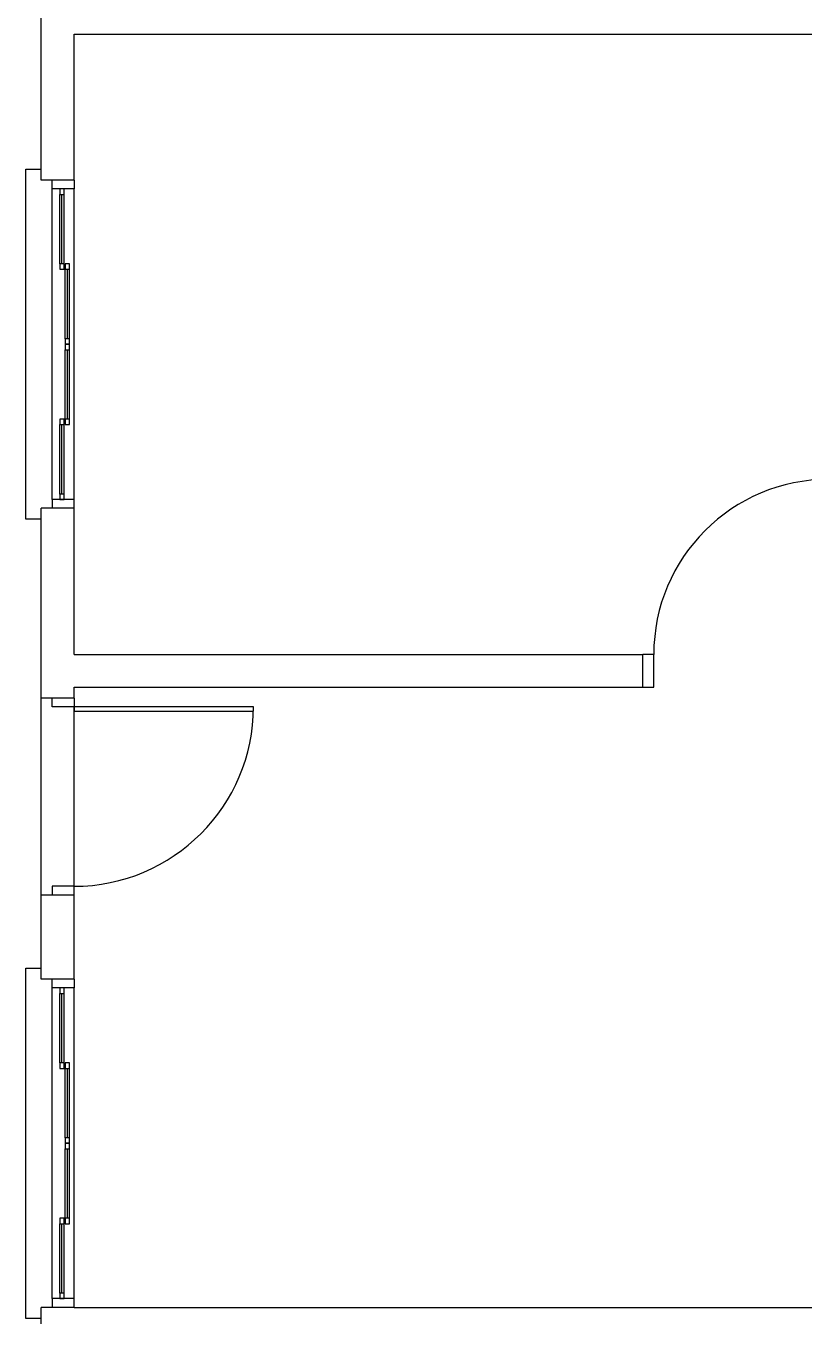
# Model space of a CAD drawing. Extents: x 241 to 398, y 106 to 179.
# Drawn here: x 247.13 to 250.68, y 126.91 to 132.83 of the extents above; entities that cross this region are included whole.
import ezdxf

# ---------------------------------------------------------------- set-up
doc = ezdxf.new("R2010")
doc.units = 0
doc.layers.add('ALVVISTA', color=8, linetype='CONTINUOUS')

msp = doc.modelspace()

# ---------------------------------------------------------------- linework, layer by layer
at = {"layer": 'ALVVISTA'}
for p, q in [((247.1952, 132.1294, -3.35), (247.1952, 132.8719, -3.35)), ((247.3452, 132.1294, -3.35), (247.3452, 132.7969, -3.35)), ((247.3452, 132.7969, -3.35), (250.8952, 132.7969, -3.35)), ((247.1252, 130.5794, -3.35), (247.1252, 132.1794, -3.35)), ((247.1252, 132.1794, -3.35), (247.1952, 132.1794, -3.35)), ((247.3452, 132.1294, -3.35), (247.1952, 132.1294, -3.35)), ((247.2452, 132.0894, -3.35), (247.2452, 132.1294, -3.35)), ((247.2452, 130.6694, -3.35), (247.2452, 132.0894, -3.35)), ((247.3452, 132.0894, -3.35), (247.2452, 132.0894, -3.35)), ((247.2802, 132.0894, -3.35), (247.2802, 132.0644, -3.35)), ((247.3002, 132.0894, -3.35), (247.2802, 132.0894, -3.35)), ((247.3002, 132.0644, -3.35), (247.3002, 132.0894, -3.35)), ((247.3452, 132.1294, -3.35), (247.3452, 132.0894, -3.35)), ((247.3452, 130.6694, -3.35), (247.3452, 132.0894, -3.35)), ((247.2802, 131.7469, -3.35), (247.2802, 132.0644, -3.35)), ((247.2802, 132.0644, -3.35), (247.3002, 132.0644, -3.35)), ((247.2902, 131.7469, -3.35), (247.2902, 132.0644, -3.35)), ((247.3002, 131.7469, -3.35), (247.3002, 132.0644, -3.35)), ((247.3002, 131.7469, -3.35), (247.2802, 131.7469, -3.35)), ((247.2802, 131.7469, -3.35), (247.2802, 131.7219, -3.35)), ((247.2802, 131.7219, -3.35), (247.3002, 131.7219, -3.35)), ((247.3002, 131.7219, -3.35), (247.3002, 131.7469, -3.35)), ((247.3052, 131.7469, -3.35), (247.3052, 131.7219, -3.35)), ((247.3252, 131.7469, -3.35), (247.3052, 131.7469, -3.35)), ((247.3052, 131.4044, -3.35), (247.3052, 131.7219, -3.35)), ((247.3052, 131.7219, -3.35), (247.3252, 131.7219, -3.35)), ((247.3152, 131.4044, -3.35), (247.3152, 131.7219, -3.35)), ((247.3252, 131.7219, -3.35), (247.3252, 131.7469, -3.35)), ((247.3252, 131.4044, -3.35), (247.3252, 131.7219, -3.35)), ((247.3252, 131.4044, -3.35), (247.3052, 131.4044, -3.35)), ((247.3052, 131.4044, -3.35), (247.3052, 131.3794, -3.35)), ((247.3052, 131.3794, -3.35), (247.3252, 131.3794, -3.35)), ((247.3052, 131.3794, -3.35), (247.3052, 131.3544, -3.35)), ((247.3252, 131.3794, -3.35), (247.3052, 131.3794, -3.35)), ((247.3252, 131.3794, -3.35), (247.3252, 131.4044, -3.35)), ((247.3252, 131.3544, -3.35), (247.3252, 131.3794, -3.35)), ((247.3052, 131.0369, -3.35), (247.3052, 131.3544, -3.35)), ((247.3052, 131.3544, -3.35), (247.3252, 131.3544, -3.35)), ((247.3152, 131.0369, -3.35), (247.3152, 131.3544, -3.35)), ((247.3252, 131.0369, -3.35), (247.3252, 131.3544, -3.35)), ((247.2802, 131.0369, -3.35), (247.2802, 131.0119, -3.35)), ((247.3002, 131.0369, -3.35), (247.2802, 131.0369, -3.35)), ((247.2802, 130.6944, -3.35), (247.2802, 131.0119, -3.35)), ((247.2802, 131.0119, -3.35), (247.3002, 131.0119, -3.35)), ((247.2902, 130.6944, -3.35), (247.2902, 131.0119, -3.35)), ((247.3002, 131.0119, -3.35), (247.3002, 131.0369, -3.35)), ((247.3002, 130.6944, -3.35), (247.3002, 131.0119, -3.35)), ((247.3252, 131.0369, -3.35), (247.3052, 131.0369, -3.35)), ((247.3052, 131.0369, -3.35), (247.3052, 131.0119, -3.35)), ((247.3052, 131.0119, -3.35), (247.3252, 131.0119, -3.35)), ((247.3252, 131.0119, -3.35), (247.3252, 131.0369, -3.35)), ((247.3452, 130.6694, -3.35), (247.2452, 130.6694, -3.35)), ((247.2452, 130.6694, -3.35), (247.2452, 130.6294, -3.35)), ((247.3002, 130.6944, -3.35), (247.2802, 130.6944, -3.35)), ((247.2802, 130.6944, -3.35), (247.2802, 130.6694, -3.35)), ((247.2802, 130.6694, -3.35), (247.3002, 130.6694, -3.35)), ((247.3002, 130.6694, -3.35), (247.3002, 130.6944, -3.35)), ((247.3452, 130.6294, -3.35), (247.3452, 130.6694, -3.35)), ((247.1952, 129.8869, -3.35), (247.1952, 130.6294, -3.35)), ((247.3452, 130.6294, -3.35), (247.1952, 130.6294, -3.35)), ((247.3452, 129.9619, -3.35), (247.3452, 130.6294, -3.35)), ((247.1952, 130.5794, -3.35), (247.1252, 130.5794, -3.35)), ((247.3452, 129.9619, -3.35), (249.9452, 129.9619, -3.35)), ((249.9452, 129.8119, -3.35), (249.9452, 129.9619, -3.35)), ((249.9952, 129.9619, -3.35), (249.9452, 129.9619, -3.35)), ((249.9952, 129.8119, -3.35), (249.9952, 129.9619, -3.35)), ((247.1952, 129.7619, -3.35), (247.1952, 129.8869, -3.35)), ((247.3452, 129.8119, -3.35), (249.9452, 129.8119, -3.35)), ((247.3452, 129.7619, -3.35), (247.3452, 129.8119, -3.35)), ((249.9452, 129.8119, -3.35), (249.9952, 129.8119, -3.35)), ((247.3452, 129.7619, -3.35), (247.1952, 129.7619, -3.35)), ((247.1952, 128.8619, -3.35), (247.1952, 129.7619, -3.35)), ((247.1952, 129.7619, -3.35), (247.1952, 129.7619, -3.35)), ((247.2452, 129.7219, -3.35), (247.2452, 129.7619, -3.35)), ((247.3452, 129.7219, -3.35), (247.2452, 129.7219, -3.35)), ((247.3452, 129.7619, -3.35), (247.3452, 129.7219, -3.35)), ((247.3452, 128.9019, -3.35), (247.3452, 129.7219, -3.35)), ((248.1652, 129.7219, -3.35), (247.3452, 129.7219, -3.35)), ((247.3452, 129.7219, -3.35), (247.3452, 129.7019, -3.35)), ((248.1652, 129.7019, -3.35), (248.1652, 129.7219, -3.35)), ((247.3452, 129.7019, -3.35), (248.1652, 129.7019, -3.35)), ((247.3452, 128.9019, -3.35), (247.2452, 128.9019, -3.35)), ((247.2452, 128.9019, -3.35), (247.2452, 128.8619, -3.35)), ((247.3452, 128.8619, -3.35), (247.3452, 128.9019, -3.35)), ((247.1952, 128.4769, -3.35), (247.1952, 128.8619, -3.35)), ((247.3452, 128.8619, -3.35), (247.1952, 128.8619, -3.35)), ((247.1952, 128.8619, -3.35), (247.1952, 128.8619, -3.35)), ((247.3452, 128.4769, -3.35), (247.3452, 128.8619, -3.35)), ((247.1252, 126.9269, -3.35), (247.1252, 128.5269, -3.35)), ((247.1252, 128.5269, -3.35), (247.1952, 128.5269, -3.35)), ((247.3452, 128.4769, -3.35), (247.1952, 128.4769, -3.35)), ((247.2452, 128.4369, -3.35), (247.2452, 128.4769, -3.35)), ((247.3452, 128.4769, -3.35), (247.3452, 128.4369, -3.35)), ((247.2452, 127.0169, -3.35), (247.2452, 128.4369, -3.35)), ((247.3452, 128.4369, -3.35), (247.2452, 128.4369, -3.35)), ((247.2802, 128.4369, -3.35), (247.2802, 128.4119, -3.35)), ((247.3002, 128.4369, -3.35), (247.2802, 128.4369, -3.35)), ((247.2802, 128.0944, -3.35), (247.2802, 128.4119, -3.35)), ((247.2802, 128.4119, -3.35), (247.3002, 128.4119, -3.35)), ((247.2902, 128.0944, -3.35), (247.2902, 128.4119, -3.35)), ((247.3002, 128.4119, -3.35), (247.3002, 128.4369, -3.35)), ((247.3002, 128.0944, -3.35), (247.3002, 128.4119, -3.35)), ((247.3452, 127.0169, -3.35), (247.3452, 128.4369, -3.35)), ((247.3002, 128.0944, -3.35), (247.2802, 128.0944, -3.35)), ((247.2802, 128.0944, -3.35), (247.2802, 128.0694, -3.35)), ((247.2802, 128.0694, -3.35), (247.3002, 128.0694, -3.35)), ((247.3002, 128.0694, -3.35), (247.3002, 128.0944, -3.35)), ((247.3052, 128.0944, -3.35), (247.3052, 128.0694, -3.35)), ((247.3252, 128.0944, -3.35), (247.3052, 128.0944, -3.35)), ((247.3052, 127.7519, -3.35), (247.3052, 128.0694, -3.35)), ((247.3052, 128.0694, -3.35), (247.3252, 128.0694, -3.35)), ((247.3152, 127.7519, -3.35), (247.3152, 128.0694, -3.35)), ((247.3252, 128.0694, -3.35), (247.3252, 128.0944, -3.35)), ((247.3252, 127.7519, -3.35), (247.3252, 128.0694, -3.35)), ((247.3252, 127.7519, -3.35), (247.3052, 127.7519, -3.35)), ((247.3052, 127.7519, -3.35), (247.3052, 127.7269, -3.35)), ((247.3052, 127.7269, -3.35), (247.3252, 127.7269, -3.35)), ((247.3052, 127.7269, -3.35), (247.3052, 127.7019, -3.35)), ((247.3252, 127.7269, -3.35), (247.3052, 127.7269, -3.35)), ((247.3052, 127.3844, -3.35), (247.3052, 127.7019, -3.35)), ((247.3052, 127.7019, -3.35), (247.3252, 127.7019, -3.35)), ((247.3152, 127.3844, -3.35), (247.3152, 127.7019, -3.35)), ((247.3252, 127.7269, -3.35), (247.3252, 127.7519, -3.35)), ((247.3252, 127.7019, -3.35), (247.3252, 127.7269, -3.35)), ((247.3252, 127.3844, -3.35), (247.3252, 127.7019, -3.35)), ((247.2802, 127.3844, -3.35), (247.2802, 127.3594, -3.35)), ((247.3002, 127.3844, -3.35), (247.2802, 127.3844, -3.35)), ((247.2802, 127.0419, -3.35), (247.2802, 127.3594, -3.35)), ((247.2802, 127.3594, -3.35), (247.3002, 127.3594, -3.35)), ((247.2902, 127.0419, -3.35), (247.2902, 127.3594, -3.35)), ((247.3002, 127.3594, -3.35), (247.3002, 127.3844, -3.35)), ((247.3002, 127.0419, -3.35), (247.3002, 127.3594, -3.35)), ((247.3252, 127.3844, -3.35), (247.3052, 127.3844, -3.35)), ((247.3052, 127.3844, -3.35), (247.3052, 127.3594, -3.35)), ((247.3052, 127.3594, -3.35), (247.3252, 127.3594, -3.35)), ((247.3252, 127.3594, -3.35), (247.3252, 127.3844, -3.35)), ((247.3452, 127.0169, -3.35), (247.2452, 127.0169, -3.35)), ((247.2452, 127.0169, -3.35), (247.2452, 126.9769, -3.35)), ((247.3002, 127.0419, -3.35), (247.2802, 127.0419, -3.35)), ((247.2802, 127.0419, -3.35), (247.2802, 127.0169, -3.35)), ((247.2802, 127.0169, -3.35), (247.3002, 127.0169, -3.35)), ((247.3002, 127.0169, -3.35), (247.3002, 127.0419, -3.35)), ((247.3452, 126.9769, -3.35), (247.3452, 127.0169, -3.35)), ((247.1952, 126.9269, -3.35), (247.1252, 126.9269, -3.35)), ((247.1952, 126.9019, -3.35), (247.1952, 126.9769, -3.35)), ((247.3452, 126.9769, -3.35), (247.1952, 126.9769, -3.35)), ((247.3452, 126.9769, -3.35), (247.3452, 126.9769, -3.35)), ((247.3452, 126.9769, -3.35), (250.8952, 126.9769, -3.35))]:
    msp.add_line(p, q, dxfattribs=at)
for centre, radius, start, end in [((250.7952, 129.9619, -3.35), 0.8, 90, 180), ((247.3452, 129.7219, -3.35), 0.82, 270, 0)]:
    msp.add_arc(centre, radius, start, end, dxfattribs=at)

doc.saveas('drawing.dxf')
